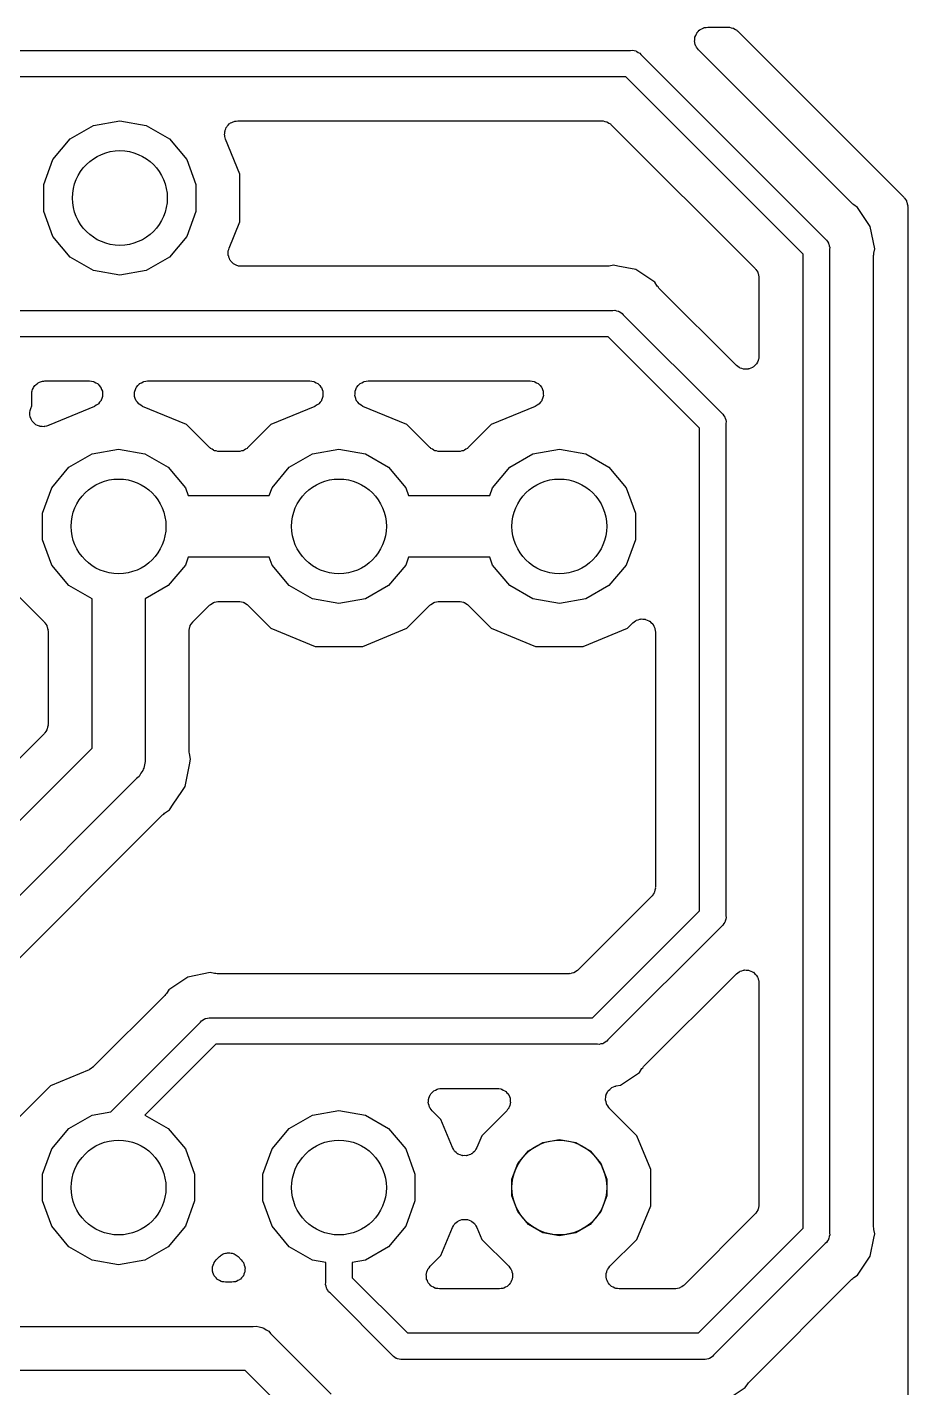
# Model space of a CAD drawing. Extents: x 24 to 196, y -189 to -31.
# Drawn here: x 185.5 to 195.64, y -48.64 to -32.96 of the extents above; entities that cross this region are included whole.
import ezdxf

# ---------------------------------------------------------------- set-up
doc = ezdxf.new("R2010")
doc.units = 0
doc.header["$MEASUREMENT"] = 0
doc.layers.add('BLACK', color=7, linetype='CONTINUOUS')

msp = doc.modelspace()

# ---------------------------------------------------------------- linework, layer by layer
at = {"layer": 'BLACK', "linetype": 'CONTINUOUS'}
for p, q in [((193.188, -33.0824), (193.191, -33.0761)), ((193.188, -33.1024), (193.188, -33.0824)), ((193.191, -33.0695), (193.2, -33.0514)), ((193.191, -33.0761), (193.191, -33.0695)), ((193.2, -33.0514), (193.207, -33.0327)), ((193.207, -33.0327), (193.211, -33.0276)), ((193.211, -33.0276), (193.214, -33.0215)), ((193.214, -33.0215), (193.228, -33.0074)), ((193.228, -33.0074), (193.241, -32.9922)), ((193.241, -32.9922), (193.246, -32.9888)), ((193.246, -32.9888), (193.251, -32.9841)), ((193.251, -32.9841), (193.269, -32.9756)), ((193.269, -32.9756), (193.286, -32.9657)), ((193.286, -32.9657), (193.293, -32.9645)), ((193.293, -32.9645), (193.299, -32.9617)), ((193.299, -32.9617), (193.319, -32.96)), ((193.319, -32.96), (193.339, -32.9565)), ((193.339, -32.9565), (193.577, -32.9565)), ((193.577, -32.9565), (193.583, -32.9577)), ((193.583, -32.9577), (193.59, -32.9571)), ((193.59, -32.9571), (193.609, -32.9622)), ((193.609, -32.9622), (193.629, -32.9657)), ((193.629, -32.9657), (193.634, -32.969)), ((193.634, -32.969), (193.641, -32.9708)), ((193.641, -32.9708), (193.657, -32.9822)), ((193.657, -32.9822), (193.675, -32.9922)), ((193.675, -32.9922), (193.679, -32.9973)), ((193.679, -32.9973), (193.684, -33.0011)), ((193.684, -33.0011), (195.599, -34.9157)), ((167.762, -33.2232), (192.449, -33.2232)), ((192.449, -33.2232), (192.469, -33.2214)), ((192.469, -33.2214), (192.489, -33.2267)), ((192.489, -33.2267), (192.509, -33.2302)), ((192.509, -33.2302), (192.515, -33.2336)), ((192.515, -33.2336), (192.521, -33.2353)), ((192.521, -33.2353), (192.538, -33.2469)), ((193.187, -33.1222), (193.188, -33.1024)), ((193.188, -33.1287), (193.187, -33.1222)), ((193.188, -33.1354), (193.188, -33.1287)), ((193.195, -33.1541), (193.188, -33.1354)), ((193.2, -33.1733), (193.195, -33.1541)), ((193.204, -33.1788), (193.2, -33.1733)), ((193.207, -33.1851), (193.204, -33.1788)), ((193.219, -33.2004), (193.207, -33.1851)), ((193.231, -33.2167), (193.219, -33.2004)), ((195, -34.9856), (193.231, -33.2167)), ((192.538, -33.2469), (192.555, -33.2571)), ((192.555, -33.2571), (192.568, -33.2725)), ((192.568, -33.2725), (194.692, -35.3967)), ((192.393, -33.528), (168.11, -33.528)), ((194.437, -35.5723), (192.393, -33.528)), ((185.991, -34.2434), (186.259, -34.0888)), ((186.259, -34.0888), (186.563, -34.0352)), ((186.563, -34.0352), (186.867, -34.0888)), ((186.867, -34.0888), (187.135, -34.2434)), ((187.769, -34.195), (187.771, -34.1786)), ((187.771, -34.1619), (187.775, -34.1525)), ((187.771, -34.1786), (187.771, -34.1619)), ((187.775, -34.1525), (187.776, -34.1426)), ((187.776, -34.1426), (187.784, -34.1278)), ((187.784, -34.1278), (187.789, -34.1122)), ((187.789, -34.1122), (187.796, -34.1045)), ((187.796, -34.1045), (187.8, -34.0956)), ((187.8, -34.0956), (187.813, -34.0844)), ((187.813, -34.0844), (187.823, -34.0717)), ((187.823, -34.0717), (187.832, -34.0666)), ((187.832, -34.0666), (187.839, -34.0599)), ((187.839, -34.0599), (187.855, -34.0535)), ((187.855, -34.0535), (187.869, -34.0452)), ((187.869, -34.0452), (187.879, -34.0434)), ((187.879, -34.0434), (187.888, -34.0396)), ((187.888, -34.0396), (187.905, -34.0389)), ((187.905, -34.0389), (187.921, -34.036)), ((187.921, -34.036), (192.119, -34.036)), ((192.119, -34.036), (192.126, -34.0372)), ((192.126, -34.0372), (192.132, -34.0366)), ((192.132, -34.0366), (192.152, -34.0417)), ((192.152, -34.0417), (192.171, -34.0452)), ((192.171, -34.0452), (192.177, -34.0485)), ((192.177, -34.0485), (192.184, -34.0503)), ((192.184, -34.0503), (192.2, -34.0617)), ((192.2, -34.0617), (192.217, -34.0717)), ((192.217, -34.0717), (192.221, -34.0768)), ((192.221, -34.0768), (192.227, -34.0806)), ((192.227, -34.0806), (193.884, -35.7381)), ((185.792, -34.4801), (185.991, -34.2434)), ((187.135, -34.2434), (187.334, -34.4801)), ((187.771, -34.2048), (187.769, -34.195)), ((187.771, -34.2149), (187.771, -34.2048)), ((187.777, -34.2305), (187.771, -34.2149)), ((187.78, -34.2467), (187.777, -34.2305)), ((187.947, -34.6496), (187.78, -34.2467)), ((185.687, -34.7705), (185.792, -34.4801)), ((187.334, -34.4801), (187.439, -34.7705)), ((187.947, -35.2004), (187.947, -34.6496)), ((185.687, -35.0795), (185.687, -34.7705)), ((187.439, -34.7705), (187.439, -35.0795)), ((195.599, -34.9157), (195.603, -34.9212)), ((195.603, -34.9212), (195.608, -34.9255)), ((195.608, -34.9255), (195.618, -34.9427)), ((195.618, -34.9427), (195.629, -34.959)), ((195.629, -34.959), (195.631, -34.9655)), ((195.631, -34.9655), (195.634, -34.9713)), ((185.792, -35.3699), (185.687, -35.0795)), ((187.439, -35.0795), (187.334, -35.3699)), ((195.012, -34.9942), (195, -34.9856)), ((195.023, -35.0046), (195.012, -34.9942)), ((195.066, -35.0331), (195.023, -35.0046)), ((195.165, -35.1825), (195.066, -35.0331)), ((195.634, -34.9713), (195.638, -34.9909)), ((195.638, -34.9909), (195.643, -35.0102)), ((195.643, -35.0102), (195.642, -35.0169)), ((195.642, -35.0169), (195.644, -35.0235)), ((195.644, -35.0235), (195.643, -150.796)), ((187.822, -35.5017), (187.947, -35.2004)), ((195.211, -35.2515), (195.165, -35.1825)), ((195.263, -35.5092), (195.211, -35.2515)), ((185.991, -35.6066), (185.792, -35.3699)), ((187.334, -35.3699), (187.135, -35.6066)), ((194.692, -35.3967), (194.708, -35.4097)), ((194.708, -35.4097), (194.718, -35.4272)), ((194.718, -35.4272), (194.73, -35.4438)), ((187.811, -35.5534), (187.813, -35.5436)), ((187.813, -35.5698), (187.811, -35.5534)), ((187.813, -35.5335), (187.819, -35.5179)), ((187.813, -35.5436), (187.813, -35.5335)), ((187.813, -35.5865), (187.813, -35.5698)), ((187.817, -35.5959), (187.813, -35.5865)), ((187.818, -35.6058), (187.817, -35.5959)), ((187.819, -35.5179), (187.822, -35.5017)), ((194.437, -46.7999), (194.437, -35.5723)), ((194.73, -35.4438), (194.731, -35.4504)), ((194.731, -35.4504), (194.735, -35.4563)), ((194.735, -35.4563), (194.738, -35.4762)), ((194.738, -35.4762), (194.744, -35.4957)), ((194.744, -35.4957), (194.742, -35.5158)), ((194.742, -35.5158), (194.742, -46.8564)), ((195.25, -35.5892), (195.252, -35.5745)), ((195.25, -46.783), (195.25, -35.5892)), ((195.252, -35.5745), (195.253, -35.5595)), ((195.253, -35.5595), (195.263, -35.5092)), ((186.259, -35.7612), (185.991, -35.6066)), ((187.135, -35.6066), (186.867, -35.7612)), ((187.826, -35.6206), (187.818, -35.6058)), ((187.831, -35.6362), (187.826, -35.6206)), ((187.838, -35.6439), (187.831, -35.6362)), ((187.842, -35.6528), (187.838, -35.6439)), ((187.855, -35.664), (187.842, -35.6528)), ((187.865, -35.6767), (187.855, -35.664)), ((187.874, -35.6818), (187.865, -35.6767)), ((187.881, -35.6885), (187.874, -35.6818)), ((187.897, -35.6949), (187.881, -35.6885)), ((187.911, -35.7032), (187.897, -35.6949)), ((187.921, -35.7049), (187.911, -35.7032)), ((187.93, -35.7088), (187.921, -35.7049)), ((187.947, -35.7095), (187.93, -35.7088)), ((187.963, -35.7124), (187.947, -35.7095)), ((192.173, -35.7124), (187.963, -35.7124)), ((192.187, -35.7098), (192.173, -35.7124)), ((192.202, -35.7095), (192.187, -35.7098)), ((192.253, -35.6995), (192.202, -35.7095)), ((192.303, -35.7095), (192.253, -35.6995)), ((192.51, -35.7507), (192.303, -35.7095)), ((192.729, -35.8967), (192.51, -35.7507)), ((193.884, -35.7381), (193.888, -35.7436)), ((193.888, -35.7436), (193.893, -35.7479)), ((193.893, -35.7479), (193.903, -35.7652)), ((186.563, -35.8148), (186.259, -35.7612)), ((186.867, -35.7612), (186.563, -35.8148)), ((192.757, -35.9393), (192.729, -35.8967)), ((193.903, -35.7652), (193.915, -35.7815)), ((193.915, -35.7815), (193.916, -35.7879)), ((193.916, -35.7879), (193.92, -35.7937)), ((193.92, -35.7937), (193.923, -35.8134)), ((193.923, -35.8134), (193.928, -35.8326)), ((193.928, -35.8326), (193.928, -35.8393)), ((193.928, -35.8393), (193.929, -35.8459)), ((193.929, -35.8459), (193.929, -36.7473)), ((192.768, -35.9502), (192.757, -35.9393)), ((192.776, -35.9624), (192.768, -35.9502)), ((193.669, -36.8551), (192.776, -35.9624)), ((170.954, -36.2204), (192.246, -36.2204)), ((192.246, -36.2204), (192.266, -36.2186)), ((192.266, -36.2186), (192.286, -36.2239)), ((192.286, -36.2239), (192.306, -36.2274)), ((192.306, -36.2274), (192.311, -36.2308)), ((192.311, -36.2308), (192.318, -36.2325)), ((192.318, -36.2325), (192.335, -36.2441)), ((192.335, -36.2441), (192.352, -36.2543)), ((192.352, -36.2543), (192.365, -36.2697)), ((192.365, -36.2697), (193.499, -37.4033)), ((192.189, -36.5252), (170.606, -36.5252)), ((193.243, -37.5789), (192.189, -36.5252)), ((193.893, -36.8453), (193.878, -36.8581)), ((193.897, -36.8395), (193.893, -36.8453)), ((193.901, -36.8347), (193.897, -36.8395)), ((193.91, -36.8167), (193.901, -36.8347)), ((193.92, -36.7995), (193.91, -36.8167)), ((193.921, -36.7928), (193.92, -36.7995)), ((193.924, -36.7868), (193.921, -36.7928)), ((193.926, -36.7669), (193.924, -36.7868)), ((193.929, -36.7473), (193.926, -36.7669)), ((193.685, -36.8665), (193.669, -36.8551)), ((193.7, -36.8793), (193.685, -36.8665)), ((193.707, -36.8816), (193.7, -36.8793)), ((193.712, -36.8854), (193.707, -36.8816)), ((193.731, -36.8906), (193.712, -36.8854)), ((193.75, -36.8974), (193.731, -36.8906)), ((193.757, -36.8974), (193.75, -36.8974)), ((193.763, -36.8991), (193.757, -36.8974)), ((193.783, -36.8974), (193.763, -36.8991)), ((193.803, -36.8974), (193.783, -36.8974)), ((193.809, -36.8951), (193.803, -36.8974)), ((193.816, -36.8945), (193.809, -36.8951)), ((193.834, -36.8861), (193.816, -36.8945)), ((193.853, -36.8793), (193.834, -36.8861)), ((193.858, -36.875), (193.853, -36.8793)), ((193.864, -36.8722), (193.858, -36.875)), ((193.878, -36.8581), (193.864, -36.8722)), ((185.549, -37.1591), (185.554, -37.1466)), ((185.549, -37.1725), (185.549, -37.1591)), ((185.554, -37.1466), (185.556, -37.1335)), ((185.556, -37.1335), (185.563, -37.1219)), ((185.563, -37.1219), (185.567, -37.1094)), ((185.567, -37.1094), (185.576, -37.0992)), ((185.576, -37.0992), (185.583, -37.0876)), ((185.583, -37.0876), (185.593, -37.0791)), ((185.593, -37.0791), (185.601, -37.0689)), ((185.601, -37.0689), (185.613, -37.0622)), ((185.613, -37.0622), (185.623, -37.0536)), ((185.623, -37.0536), (185.636, -37.0491)), ((185.636, -37.0491), (185.647, -37.0424)), ((185.647, -37.0424), (185.66, -37.0401)), ((185.66, -37.0401), (185.673, -37.0355)), ((185.673, -37.0355), (185.686, -37.0355)), ((185.686, -37.0355), (185.699, -37.0332)), ((185.699, -37.0332), (186.213, -37.0332)), ((186.213, -37.0332), (186.235, -37.0372)), ((186.235, -37.0372), (186.258, -37.0403)), ((186.258, -37.0403), (186.261, -37.0418)), ((186.261, -37.0418), (186.265, -37.0424)), ((186.265, -37.0424), (186.285, -37.054)), ((186.285, -37.054), (186.305, -37.0647)), ((186.305, -37.0647), (186.308, -37.0672)), ((186.308, -37.0672), (186.311, -37.0689)), ((186.311, -37.0689), (186.326, -37.0866)), ((186.326, -37.0866), (186.341, -37.1037)), ((186.341, -37.1037), (186.342, -37.1068)), ((186.342, -37.1068), (186.345, -37.1094)), ((186.345, -37.1094), (186.353, -37.1312)), ((186.353, -37.1312), (186.361, -37.1526)), ((186.361, -37.1526), (186.362, -37.156)), ((186.362, -37.156), (186.363, -37.1591)), ((186.363, -37.1591), (186.363, -37.1823)), ((186.733, -37.1591), (186.734, -37.156)), ((186.733, -37.1823), (186.733, -37.1591)), ((186.734, -37.156), (186.735, -37.1526)), ((186.735, -37.1526), (186.743, -37.1312)), ((186.743, -37.1312), (186.751, -37.1094)), ((186.751, -37.1094), (186.754, -37.1068)), ((186.754, -37.1068), (186.755, -37.1037)), ((186.755, -37.1037), (186.77, -37.0866)), ((186.77, -37.0866), (186.785, -37.0689)), ((186.785, -37.0689), (186.788, -37.0672)), ((186.788, -37.0672), (186.791, -37.0647)), ((186.791, -37.0647), (186.811, -37.054)), ((186.811, -37.054), (186.831, -37.0424)), ((186.831, -37.0424), (186.835, -37.0418)), ((186.835, -37.0418), (186.838, -37.0403)), ((186.838, -37.0403), (186.861, -37.0372)), ((186.861, -37.0372), (186.883, -37.0332)), ((186.883, -37.0332), (188.753, -37.0332)), ((188.753, -37.0332), (188.775, -37.0372)), ((188.775, -37.0372), (188.798, -37.0403)), ((188.798, -37.0403), (188.801, -37.0418)), ((188.801, -37.0418), (188.805, -37.0424)), ((188.805, -37.0424), (188.825, -37.054)), ((188.825, -37.054), (188.845, -37.0647)), ((188.845, -37.0647), (188.848, -37.0672)), ((188.848, -37.0672), (188.851, -37.0689)), ((188.851, -37.0689), (188.866, -37.0866)), ((188.866, -37.0866), (188.881, -37.1037)), ((188.881, -37.1037), (188.882, -37.1068)), ((188.882, -37.1068), (188.885, -37.1094)), ((188.885, -37.1094), (188.893, -37.1312)), ((188.893, -37.1312), (188.901, -37.1526)), ((188.901, -37.1526), (188.902, -37.156)), ((188.902, -37.156), (188.903, -37.1591)), ((188.903, -37.1591), (188.903, -37.1823)), ((189.273, -37.1591), (189.274, -37.156)), ((189.273, -37.1823), (189.273, -37.1591)), ((189.274, -37.156), (189.275, -37.1526)), ((189.275, -37.1526), (189.283, -37.1312)), ((189.283, -37.1312), (189.291, -37.1094)), ((189.291, -37.1094), (189.294, -37.1068)), ((189.294, -37.1068), (189.295, -37.1037)), ((189.295, -37.1037), (189.31, -37.0866)), ((189.31, -37.0866), (189.325, -37.0689)), ((189.325, -37.0689), (189.328, -37.0672)), ((189.328, -37.0672), (189.331, -37.0647)), ((189.331, -37.0647), (189.351, -37.054)), ((189.351, -37.054), (189.371, -37.0424)), ((189.371, -37.0424), (189.375, -37.0418)), ((189.375, -37.0418), (189.378, -37.0403)), ((189.378, -37.0403), (189.401, -37.0372)), ((189.401, -37.0372), (189.423, -37.0332)), ((189.423, -37.0332), (191.293, -37.0332)), ((191.293, -37.0332), (191.315, -37.0372)), ((191.315, -37.0372), (191.338, -37.0403)), ((191.338, -37.0403), (191.341, -37.0418)), ((191.341, -37.0418), (191.345, -37.0424)), ((191.345, -37.0424), (191.365, -37.054)), ((191.365, -37.054), (191.385, -37.0647)), ((191.385, -37.0647), (191.388, -37.0672)), ((191.388, -37.0672), (191.391, -37.0689)), ((191.391, -37.0689), (191.406, -37.0866)), ((191.406, -37.0866), (191.421, -37.1037)), ((191.421, -37.1037), (191.422, -37.1068)), ((191.422, -37.1068), (191.425, -37.1094)), ((191.425, -37.1094), (191.433, -37.1312)), ((191.433, -37.1312), (191.441, -37.1526)), ((191.441, -37.1526), (191.442, -37.156)), ((191.442, -37.156), (191.443, -37.1591)), ((191.443, -37.1591), (191.443, -37.1823)), ((185.547, -37.1856), (185.549, -37.1725)), ((185.547, -37.3219), (185.547, -37.1856)), ((186.291, -37.3139), (186.271, -37.3264)), ((186.311, -37.3023), (186.291, -37.3139)), ((186.313, -37.2998), (186.311, -37.3023)), ((186.316, -37.298), (186.313, -37.2998)), ((186.33, -37.2796), (186.316, -37.298)), ((186.345, -37.2618), (186.33, -37.2796)), ((186.346, -37.2586), (186.345, -37.2618)), ((186.348, -37.256), (186.346, -37.2586)), ((186.355, -37.2339), (186.348, -37.256)), ((186.363, -37.2121), (186.355, -37.2339)), ((186.363, -37.1823), (186.364, -37.2055)), ((186.364, -37.2055), (186.363, -37.2087)), ((186.363, -37.2087), (186.363, -37.2121)), ((186.732, -37.2055), (186.733, -37.1823)), ((186.733, -37.2087), (186.732, -37.2055)), ((186.733, -37.2121), (186.733, -37.2087)), ((186.741, -37.2339), (186.733, -37.2121)), ((186.748, -37.256), (186.741, -37.2339)), ((186.75, -37.2586), (186.748, -37.256)), ((186.751, -37.2618), (186.75, -37.2586)), ((186.766, -37.2796), (186.751, -37.2618)), ((186.78, -37.298), (186.766, -37.2796)), ((186.783, -37.2998), (186.78, -37.298)), ((186.785, -37.3023), (186.783, -37.2998)), ((186.805, -37.3139), (186.785, -37.3023)), ((186.825, -37.3264), (186.805, -37.3139)), ((188.831, -37.3139), (188.811, -37.3264)), ((188.851, -37.3023), (188.831, -37.3139)), ((188.853, -37.2998), (188.851, -37.3023)), ((188.856, -37.298), (188.853, -37.2998)), ((188.87, -37.2796), (188.856, -37.298)), ((188.885, -37.2618), (188.87, -37.2796)), ((188.886, -37.2586), (188.885, -37.2618)), ((188.888, -37.256), (188.886, -37.2586)), ((188.895, -37.2339), (188.888, -37.256)), ((188.903, -37.2121), (188.895, -37.2339)), ((188.903, -37.1823), (188.904, -37.2055)), ((188.904, -37.2055), (188.903, -37.2087)), ((188.903, -37.2087), (188.903, -37.2121)), ((189.272, -37.2055), (189.273, -37.1823)), ((189.273, -37.2087), (189.272, -37.2055)), ((189.273, -37.2121), (189.273, -37.2087)), ((189.281, -37.2339), (189.273, -37.2121)), ((189.288, -37.256), (189.281, -37.2339)), ((189.29, -37.2586), (189.288, -37.256)), ((189.291, -37.2618), (189.29, -37.2586)), ((189.306, -37.2796), (189.291, -37.2618)), ((189.32, -37.298), (189.306, -37.2796)), ((189.323, -37.2998), (189.32, -37.298)), ((189.325, -37.3023), (189.323, -37.2998)), ((189.345, -37.3139), (189.325, -37.3023)), ((189.365, -37.3264), (189.345, -37.3139)), ((191.371, -37.3139), (191.351, -37.3264)), ((191.391, -37.3023), (191.371, -37.3139)), ((191.393, -37.2998), (191.391, -37.3023)), ((191.396, -37.298), (191.393, -37.2998)), ((191.41, -37.2796), (191.396, -37.298)), ((191.425, -37.2618), (191.41, -37.2796)), ((191.426, -37.2586), (191.425, -37.2618)), ((191.428, -37.256), (191.426, -37.2586)), ((191.435, -37.2339), (191.428, -37.256)), ((191.443, -37.2121), (191.435, -37.2339)), ((191.443, -37.1823), (191.444, -37.2055)), ((191.444, -37.2055), (191.443, -37.2087)), ((191.443, -37.2087), (191.443, -37.2121)), ((185.524, -37.3956), (185.53, -37.3732)), ((185.524, -37.3989), (185.524, -37.3956)), ((185.524, -37.4022), (185.524, -37.3989)), ((185.527, -37.4252), (185.524, -37.4022)), ((185.529, -37.4483), (185.527, -37.4252)), ((185.53, -37.4513), (185.529, -37.4483)), ((185.53, -37.3732), (185.535, -37.3505)), ((185.531, -37.4547), (185.53, -37.4513)), ((185.541, -37.4752), (185.531, -37.4547)), ((185.535, -37.3505), (185.547, -37.3219)), ((185.551, -37.4963), (185.541, -37.4752)), ((186.271, -37.3264), (185.747, -37.5434)), ((187.332, -37.5364), (186.825, -37.3264)), ((188.811, -37.3264), (188.304, -37.5364)), ((189.872, -37.5364), (189.365, -37.3264)), ((191.351, -37.3264), (190.844, -37.5364)), ((193.499, -37.4033), (193.514, -37.4163)), ((193.514, -37.4163), (193.524, -37.4338)), ((193.524, -37.4338), (193.536, -37.4504)), ((193.536, -37.4504), (193.538, -37.457)), ((193.538, -37.457), (193.541, -37.4629)), ((193.541, -37.4629), (193.545, -37.4828)), ((185.553, -37.4986), (185.551, -37.4963)), ((185.555, -37.5016), (185.553, -37.4986)), ((185.572, -37.5173), (185.555, -37.5016)), ((185.589, -37.5337), (185.572, -37.5173)), ((185.592, -37.5351), (185.589, -37.5337)), ((185.594, -37.5374), (185.592, -37.5351)), ((185.615, -37.5463), (185.594, -37.5374)), ((185.636, -37.556), (185.615, -37.5463)), ((185.64, -37.5563), (185.636, -37.556)), ((185.643, -37.5576), (185.64, -37.5563)), ((185.666, -37.5586), (185.643, -37.5576)), ((185.689, -37.5607), (185.666, -37.5586)), ((185.692, -37.5598), (185.689, -37.5607)), ((185.696, -37.5599), (185.692, -37.5598)), ((185.718, -37.553), (185.696, -37.5599)), ((185.74, -37.547), (185.718, -37.553)), ((185.743, -37.5451), (185.74, -37.547)), ((185.746, -37.544), (185.743, -37.545)), ((185.743, -37.545), (185.743, -37.5451)), ((185.747, -37.5434), (185.746, -37.544)), ((187.597, -37.8018), (187.332, -37.5364)), ((188.304, -37.5364), (188.039, -37.8018)), ((190.137, -37.8018), (189.872, -37.5364)), ((190.844, -37.5364), (190.579, -37.8018)), ((193.243, -43.1423), (193.243, -37.5789)), ((193.545, -37.4828), (193.55, -37.5023)), ((193.55, -37.5023), (193.548, -37.5224)), ((193.548, -37.5224), (193.548, -43.1988)), ((185.976, -38.0284), (186.244, -37.8738)), ((186.244, -37.8738), (186.548, -37.8202)), ((186.548, -37.8202), (186.852, -37.8738)), ((186.852, -37.8738), (187.12, -38.0284)), ((187.603, -37.8056), (187.597, -37.8018)), ((187.607, -37.8107), (187.603, -37.8056)), ((187.625, -37.8207), (187.607, -37.8107)), ((187.641, -37.8321), (187.625, -37.8207)), ((187.647, -37.8339), (187.641, -37.8321)), ((187.653, -37.8372), (187.647, -37.8339)), ((187.673, -37.8407), (187.653, -37.8372)), ((187.692, -37.8458), (187.673, -37.8407)), ((187.699, -37.8452), (187.692, -37.8458)), ((187.705, -37.8464), (187.699, -37.8452)), ((187.931, -37.8464), (187.705, -37.8464)), ((187.937, -37.8452), (187.931, -37.8464)), ((187.944, -37.8458), (187.937, -37.8452)), ((187.963, -37.8407), (187.944, -37.8458)), ((187.983, -37.8372), (187.963, -37.8407)), ((187.989, -37.8339), (187.983, -37.8372)), ((187.995, -37.8321), (187.989, -37.8339)), ((188.011, -37.8207), (187.995, -37.8321)), ((188.029, -37.8107), (188.011, -37.8207)), ((188.033, -37.8056), (188.029, -37.8107)), ((188.039, -37.8018), (188.033, -37.8056)), ((188.516, -38.0284), (188.784, -37.8738)), ((188.784, -37.8738), (189.088, -37.8202)), ((189.088, -37.8202), (189.392, -37.8738)), ((189.392, -37.8738), (189.66, -38.0284)), ((190.143, -37.8056), (190.137, -37.8018)), ((190.147, -37.8107), (190.143, -37.8056)), ((190.165, -37.8207), (190.147, -37.8107)), ((190.181, -37.8321), (190.165, -37.8207)), ((190.187, -37.8339), (190.181, -37.8321)), ((190.193, -37.8372), (190.187, -37.8339)), ((190.213, -37.8407), (190.193, -37.8372)), ((190.232, -37.8458), (190.213, -37.8407)), ((190.239, -37.8452), (190.232, -37.8458)), ((190.245, -37.8464), (190.239, -37.8452)), ((190.471, -37.8464), (190.245, -37.8464)), ((190.477, -37.8452), (190.471, -37.8464)), ((190.484, -37.8458), (190.477, -37.8452)), ((190.503, -37.8407), (190.484, -37.8458)), ((190.523, -37.8372), (190.503, -37.8407)), ((190.529, -37.8339), (190.523, -37.8372)), ((190.535, -37.8321), (190.529, -37.8339)), ((190.551, -37.8207), (190.535, -37.8321)), ((190.569, -37.8107), (190.551, -37.8207)), ((190.573, -37.8056), (190.569, -37.8107)), ((190.579, -37.8018), (190.573, -37.8056)), ((191.056, -38.0284), (191.324, -37.8738)), ((191.324, -37.8738), (191.628, -37.8202)), ((191.628, -37.8202), (191.932, -37.8738)), ((191.932, -37.8738), (192.2, -38.0284)), ((185.777, -38.2651), (185.976, -38.0284)), ((187.12, -38.0284), (187.319, -38.2651)), ((188.317, -38.2651), (188.516, -38.0284)), ((189.66, -38.0284), (189.859, -38.2651)), ((190.857, -38.2651), (191.056, -38.0284)), ((192.2, -38.0284), (192.399, -38.2651)), ((185.672, -38.5555), (185.777, -38.2651)), ((187.319, -38.2651), (187.351, -38.3544)), ((187.351, -38.3544), (188.285, -38.3544)), ((188.285, -38.3544), (188.317, -38.2651)), ((189.859, -38.2651), (189.891, -38.3544)), ((189.891, -38.3544), (190.825, -38.3544)), ((190.825, -38.3544), (190.857, -38.2651)), ((192.399, -38.2651), (192.504, -38.5555)), ((185.672, -38.8645), (185.672, -38.5555)), ((192.504, -38.5555), (192.504, -38.8645)), ((185.777, -39.1549), (185.672, -38.8645)), ((192.504, -38.8645), (192.399, -39.1549)), ((185.976, -39.3916), (185.777, -39.1549)), ((187.319, -39.1549), (187.12, -39.3916)), ((187.351, -39.0656), (187.319, -39.1549)), ((188.285, -39.0656), (187.351, -39.0656)), ((188.317, -39.1549), (188.285, -39.0656)), ((188.516, -39.3916), (188.317, -39.1549)), ((189.859, -39.1549), (189.66, -39.3916)), ((189.891, -39.0656), (189.859, -39.1549)), ((190.825, -39.0656), (189.891, -39.0656)), ((190.857, -39.1549), (190.825, -39.0656)), ((191.056, -39.3916), (190.857, -39.1549)), ((192.399, -39.1549), (192.2, -39.3916)), ((185.386, -39.5055), (185.691, -39.8103)), ((186.243, -39.5459), (185.976, -39.3916)), ((187.12, -39.3916), (186.853, -39.5459)), ((188.784, -39.5462), (188.516, -39.3916)), ((189.66, -39.3916), (189.392, -39.5462)), ((191.324, -39.5462), (191.056, -39.3916)), ((192.2, -39.3916), (191.932, -39.5462)), ((186.243, -41.2653), (186.243, -39.5459)), ((186.853, -39.5459), (186.853, -41.3783)), ((187.405, -39.8103), (187.597, -39.6182)), ((187.597, -39.6182), (187.603, -39.6144)), ((187.603, -39.6144), (187.607, -39.6093)), ((187.607, -39.6093), (187.625, -39.5993)), ((187.625, -39.5993), (187.641, -39.5879)), ((187.641, -39.5879), (187.647, -39.5861)), ((187.647, -39.5861), (187.653, -39.5828)), ((187.653, -39.5828), (187.673, -39.5793)), ((187.673, -39.5793), (187.692, -39.5742)), ((187.692, -39.5742), (187.699, -39.5748)), ((187.699, -39.5748), (187.705, -39.5736)), ((187.705, -39.5736), (187.931, -39.5736)), ((187.931, -39.5736), (187.937, -39.5748)), ((187.937, -39.5748), (187.944, -39.5742)), ((187.944, -39.5742), (187.963, -39.5793)), ((187.963, -39.5793), (187.983, -39.5828)), ((187.983, -39.5828), (187.989, -39.5861)), ((187.989, -39.5861), (187.995, -39.5879)), ((187.995, -39.5879), (188.011, -39.5993)), ((188.011, -39.5993), (188.029, -39.6093)), ((188.029, -39.6093), (188.033, -39.6144)), ((188.033, -39.6144), (188.039, -39.6182)), ((188.039, -39.6182), (188.304, -39.8836)), ((189.088, -39.5998), (188.784, -39.5462)), ((189.392, -39.5462), (189.088, -39.5998)), ((189.872, -39.8836), (190.137, -39.6182)), ((190.137, -39.6182), (190.143, -39.6144)), ((190.143, -39.6144), (190.147, -39.6093)), ((190.147, -39.6093), (190.165, -39.5993)), ((190.165, -39.5993), (190.181, -39.5879)), ((190.181, -39.5879), (190.187, -39.5861)), ((190.187, -39.5861), (190.193, -39.5828)), ((190.193, -39.5828), (190.213, -39.5793)), ((190.213, -39.5793), (190.232, -39.5742)), ((190.232, -39.5742), (190.239, -39.5748)), ((190.239, -39.5748), (190.245, -39.5736)), ((190.245, -39.5736), (190.471, -39.5736)), ((190.471, -39.5736), (190.477, -39.5748)), ((190.477, -39.5748), (190.484, -39.5742)), ((190.484, -39.5742), (190.503, -39.5793)), ((190.503, -39.5793), (190.523, -39.5828)), ((190.523, -39.5828), (190.529, -39.5861)), ((190.529, -39.5861), (190.535, -39.5879)), ((190.535, -39.5879), (190.551, -39.5993)), ((190.551, -39.5993), (190.569, -39.6093)), ((190.569, -39.6093), (190.573, -39.6144)), ((190.573, -39.6144), (190.579, -39.6182)), ((190.579, -39.6182), (190.844, -39.8836)), ((191.628, -39.5998), (191.324, -39.5462)), ((191.932, -39.5462), (191.628, -39.5998)), ((185.691, -39.8103), (185.694, -39.8158)), ((185.694, -39.8158), (185.7, -39.8201)), ((185.7, -39.8201), (185.71, -39.8373)), ((187.386, -39.8373), (187.396, -39.8201)), ((187.396, -39.8201), (187.402, -39.8158)), ((187.402, -39.8158), (187.405, -39.8103)), ((192.412, -39.8836), (192.475, -39.8207)), ((192.475, -39.8207), (192.491, -39.8092)), ((192.491, -39.8092), (192.507, -39.7964)), ((192.507, -39.7964), (192.513, -39.7941)), ((192.513, -39.7941), (192.518, -39.7903)), ((192.518, -39.7903), (192.538, -39.7852)), ((192.538, -39.7852), (192.556, -39.7783)), ((192.556, -39.7783), (192.563, -39.7783)), ((192.563, -39.7783), (192.57, -39.7766)), ((192.57, -39.7766), (192.589, -39.7783)), ((192.589, -39.7783), (192.609, -39.7783)), ((192.609, -39.7783), (192.616, -39.7806)), ((192.616, -39.7806), (192.622, -39.7812)), ((192.622, -39.7812), (192.64, -39.7896)), ((192.64, -39.7896), (192.659, -39.7964)), ((192.659, -39.7964), (192.664, -39.8008)), ((192.664, -39.8008), (192.67, -39.8036)), ((192.67, -39.8036), (192.684, -39.8177)), ((192.684, -39.8177), (192.7, -39.8305)), ((185.71, -39.8373), (185.721, -39.8536)), ((185.721, -39.8536), (185.723, -39.8601)), ((185.723, -39.8601), (185.726, -39.8659)), ((185.726, -39.8659), (185.729, -39.8855)), ((185.729, -39.8855), (185.735, -39.9047)), ((185.735, -39.9047), (185.734, -39.9114)), ((185.734, -39.9114), (185.735, -39.918)), ((185.735, -39.918), (185.735, -40.9918)), ((187.361, -39.9047), (187.367, -39.8855)), ((187.362, -39.9114), (187.361, -39.9047)), ((187.361, -39.918), (187.362, -39.9114)), ((187.361, -41.2965), (187.361, -39.918)), ((187.367, -39.8855), (187.37, -39.8659)), ((187.37, -39.8659), (187.373, -39.8601)), ((187.373, -39.8601), (187.375, -39.8536)), ((187.375, -39.8536), (187.386, -39.8373)), ((188.304, -39.8836), (188.813, -40.0943)), ((189.363, -40.0943), (189.872, -39.8836)), ((190.844, -39.8836), (191.353, -40.0943)), ((191.903, -40.0943), (192.412, -39.8836)), ((192.7, -39.8305), (192.703, -39.8363)), ((192.703, -39.8363), (192.708, -39.841)), ((192.708, -39.841), (192.716, -39.8591)), ((192.716, -39.8591), (192.726, -39.8763)), ((192.726, -39.8763), (192.727, -39.8829)), ((192.727, -39.8829), (192.73, -39.889)), ((192.73, -39.889), (192.732, -39.9088)), ((192.732, -39.9088), (192.735, -39.9284)), ((192.735, -39.9284), (192.735, -42.8687)), ((188.813, -40.0943), (189.363, -40.0943)), ((191.353, -40.0943), (191.903, -40.0943)), ((185.71, -41.0725), (185.7, -41.0898)), ((185.721, -41.0562), (185.71, -41.0725)), ((185.723, -41.0497), (185.721, -41.0562)), ((185.726, -41.0439), (185.723, -41.0497)), ((185.729, -41.0243), (185.726, -41.0439)), ((185.735, -41.0051), (185.729, -41.0243)), ((185.735, -40.9918), (185.734, -40.9984)), ((185.734, -40.9984), (185.735, -41.0051)), ((185.691, -41.0996), (184.963, -41.8272)), ((185.694, -41.0941), (185.691, -41.0996)), ((185.7, -41.0898), (185.694, -41.0941)), ((181.926, -45.5826), (186.243, -41.2653)), ((186.853, -41.3783), (186.856, -41.4186)), ((187.363, -41.3113), (187.361, -41.2965)), ((187.364, -41.3263), (187.363, -41.3113)), ((187.377, -41.3916), (187.364, -41.3263)), ((187.364, -41.4569), (187.377, -41.3916)), ((186.829, -41.5224), (186.805, -41.5555)), ((186.832, -41.5092), (186.829, -41.5224)), ((186.839, -41.4975), (186.832, -41.5092)), ((186.846, -41.4576), (186.839, -41.4975)), ((186.856, -41.4186), (186.846, -41.4576)), ((187.314, -41.7087), (187.364, -41.4569)), ((187.364, -41.4569), (187.364, -41.4569)), ((186.754, -41.6165), (182.305, -46.0661)), ((186.785, -41.5905), (186.754, -41.6165)), ((186.805, -41.5555), (186.785, -41.5905)), ((187.276, -41.7651), (187.314, -41.7087)), ((187.178, -41.9117), (187.276, -41.7651)), ((187.056, -42.0336), (187.068, -42.025)), ((187.068, -42.025), (187.079, -42.0146)), ((187.079, -42.0146), (187.134, -41.9776)), ((187.134, -41.9776), (187.178, -41.9117)), ((187.178, -41.9117), (187.178, -41.9117)), ((184.073, -45.0157), (187.056, -42.0336)), ((192.709, -42.9494), (192.7, -42.9667)), ((192.721, -42.9331), (192.709, -42.9494)), ((192.723, -42.9267), (192.721, -42.9331)), ((192.726, -42.9209), (192.723, -42.9267)), ((192.729, -42.9012), (192.726, -42.9209)), ((192.735, -42.882), (192.729, -42.9012)), ((192.735, -42.8687), (192.734, -42.8753)), ((192.734, -42.8753), (192.735, -42.882)), ((192.691, -42.9765), (191.846, -43.8212)), ((192.694, -42.971), (192.691, -42.9765)), ((192.7, -42.9667), (192.694, -42.971)), ((192.012, -44.3738), (193.243, -43.1423)), ((193.536, -43.2708), (193.524, -43.2874)), ((193.538, -43.2642), (193.536, -43.2708)), ((193.541, -43.2583), (193.538, -43.2642)), ((193.545, -43.2384), (193.541, -43.2583)), ((193.55, -43.2189), (193.545, -43.2384)), ((193.548, -43.1988), (193.55, -43.2189)), ((193.499, -43.3179), (192.187, -44.6293)), ((193.514, -43.3049), (193.499, -43.3179)), ((193.524, -43.2874), (193.514, -43.3049)), ((187.347, -43.9041), (187.128, -44.0501)), ((187.604, -43.8529), (187.347, -43.9041)), ((187.655, -43.8629), (187.604, -43.8529)), ((187.67, -43.8632), (187.655, -43.8629)), ((187.684, -43.8658), (187.67, -43.8632)), ((191.738, -43.8658), (187.684, -43.8658)), ((191.745, -43.8646), (191.738, -43.8658)), ((191.751, -43.8652), (191.745, -43.8646)), ((191.771, -43.8601), (191.751, -43.8652)), ((191.79, -43.8566), (191.771, -43.8601)), ((191.796, -43.8533), (191.79, -43.8566)), ((191.803, -43.8515), (191.796, -43.8533)), ((191.819, -43.8401), (191.803, -43.8515)), ((191.836, -43.8301), (191.819, -43.8401)), ((191.84, -43.825), (191.836, -43.8301)), ((191.846, -43.8212), (191.84, -43.825)), ((192.598, -44.9366), (193.669, -43.8661)), ((193.669, -43.8661), (193.685, -43.8547)), ((193.685, -43.8547), (193.7, -43.8419)), ((193.7, -43.8419), (193.707, -43.8396)), ((193.707, -43.8396), (193.712, -43.8358)), ((193.712, -43.8358), (193.731, -43.8306)), ((193.731, -43.8306), (193.75, -43.8238)), ((193.75, -43.8238), (193.757, -43.8238)), ((193.757, -43.8238), (193.763, -43.8221)), ((193.763, -43.8221), (193.783, -43.8238)), ((193.783, -43.8238), (193.803, -43.8238)), ((193.803, -43.8238), (193.809, -43.8261)), ((193.809, -43.8261), (193.816, -43.8267)), ((193.816, -43.8267), (193.834, -43.8351)), ((193.834, -43.8351), (193.853, -43.8419)), ((193.853, -43.8419), (193.858, -43.8462)), ((193.858, -43.8462), (193.864, -43.849)), ((193.864, -43.849), (193.878, -43.8631)), ((193.878, -43.8631), (193.893, -43.8759)), ((193.893, -43.8759), (193.897, -43.8817)), ((193.897, -43.8817), (193.901, -43.8865)), ((193.901, -43.8865), (193.91, -43.9045)), ((193.91, -43.9045), (193.92, -43.9217)), ((187.128, -44.0501), (187.1, -44.0927)), ((193.92, -43.9217), (193.921, -43.9284)), ((193.921, -43.9284), (193.924, -43.9344)), ((193.924, -43.9344), (193.926, -43.9543)), ((193.926, -43.9543), (193.929, -43.9739)), ((193.929, -43.9739), (193.929, -46.5263)), ((187.081, -44.1158), (186.257, -44.9396)), ((187.089, -44.1036), (187.081, -44.1158)), ((187.1, -44.0927), (187.089, -44.1036)), ((187.551, -44.3808), (187.571, -44.3773)), ((187.571, -44.3773), (187.591, -44.372)), ((187.591, -44.372), (187.611, -44.3738)), ((187.611, -44.3738), (192.012, -44.3738)), ((186.459, -45.4558), (187.492, -44.4231)), ((187.492, -44.4231), (187.505, -44.4077)), ((187.505, -44.4077), (187.522, -44.3975)), ((187.522, -44.3975), (187.539, -44.3859)), ((187.539, -44.3859), (187.546, -44.3842)), ((187.546, -44.3842), (187.551, -44.3808)), ((187.668, -44.6786), (186.852, -45.4938)), ((192.068, -44.6786), (187.668, -44.6786)), ((192.088, -44.6804), (192.068, -44.6786)), ((192.108, -44.6751), (192.088, -44.6804)), ((192.128, -44.6716), (192.108, -44.6751)), ((192.134, -44.6682), (192.128, -44.6716)), ((192.14, -44.6665), (192.134, -44.6682)), ((192.157, -44.6549), (192.14, -44.6665)), ((192.174, -44.6447), (192.157, -44.6549)), ((192.187, -44.6293), (192.174, -44.6447)), ((186.208, -44.9726), (185.764, -45.1564)), ((186.21, -44.9708), (186.208, -44.9726)), ((186.214, -44.97), (186.21, -44.9708)), ((186.233, -44.9567), (186.214, -44.97)), ((186.252, -44.9442), (186.233, -44.9567)), ((186.254, -44.9415), (186.252, -44.9442)), ((186.257, -44.9396), (186.254, -44.9415)), ((192.332, -45.1483), (192.551, -45.0023)), ((192.551, -45.0023), (192.579, -44.9597)), ((192.579, -44.9597), (192.59, -44.9488)), ((192.59, -44.9488), (192.598, -44.9366)), ((185.764, -45.1564), (185.374, -45.5459)), ((192.253, -45.1696), (192.273, -45.1605)), ((192.273, -45.1605), (192.278, -45.1601)), ((192.278, -45.1601), (192.282, -45.1583)), ((192.282, -45.1583), (192.332, -45.1483)), ((190.12, -45.3125), (190.122, -45.3062)), ((190.12, -45.3325), (190.12, -45.3125)), ((190.122, -45.3062), (190.123, -45.2996)), ((190.123, -45.2996), (190.131, -45.2815)), ((190.131, -45.2815), (190.138, -45.2628)), ((190.138, -45.2628), (190.143, -45.2577)), ((190.143, -45.2577), (190.145, -45.2516)), ((190.145, -45.2516), (190.159, -45.2375)), ((190.159, -45.2375), (190.172, -45.2223)), ((190.172, -45.2223), (190.178, -45.2189)), ((190.178, -45.2189), (190.183, -45.2142)), ((190.183, -45.2142), (190.201, -45.2057)), ((190.201, -45.2057), (190.218, -45.1958)), ((190.218, -45.1958), (190.225, -45.1946)), ((190.225, -45.1946), (190.231, -45.1918)), ((190.231, -45.1918), (190.251, -45.1901)), ((190.251, -45.1901), (190.27, -45.1866)), ((190.27, -45.1866), (190.913, -45.1866)), ((190.913, -45.1866), (190.932, -45.1901)), ((190.932, -45.1901), (190.952, -45.1918)), ((190.952, -45.1918), (190.958, -45.1946)), ((190.958, -45.1946), (190.965, -45.1958)), ((190.965, -45.1958), (190.982, -45.2057)), ((190.982, -45.2057), (191, -45.2142)), ((191, -45.2142), (191.005, -45.2189)), ((191.005, -45.2189), (191.011, -45.2223)), ((191.011, -45.2223), (191.024, -45.2375)), ((191.024, -45.2375), (191.038, -45.2516)), ((191.038, -45.2516), (191.04, -45.2577)), ((191.04, -45.2577), (191.045, -45.2628)), ((191.045, -45.2628), (191.052, -45.2815)), ((191.052, -45.2815), (191.06, -45.2996)), ((191.06, -45.2996), (191.061, -45.3062)), ((191.061, -45.3062), (191.063, -45.3125)), ((191.063, -45.3125), (191.063, -45.3325)), ((192.16, -45.3111), (192.163, -45.2898)), ((192.161, -45.316), (192.16, -45.3111)), ((192.16, -45.321), (192.161, -45.316)), ((192.163, -45.2898), (192.165, -45.2683)), ((192.165, -45.2683), (192.167, -45.2637)), ((192.167, -45.2637), (192.168, -45.2588)), ((192.168, -45.2588), (192.178, -45.2399)), ((192.178, -45.2399), (192.187, -45.2203)), ((192.187, -45.2203), (192.191, -45.2168)), ((192.191, -45.2168), (192.193, -45.2124)), ((192.193, -45.2124), (192.209, -45.1981)), ((192.209, -45.1981), (192.225, -45.1829)), ((192.225, -45.1829), (192.229, -45.1808)), ((192.229, -45.1808), (192.233, -45.1775)), ((192.233, -45.1775), (192.253, -45.1696)), ((186.244, -45.4938), (186.459, -45.4558)), ((188.784, -45.4938), (189.088, -45.4402)), ((189.088, -45.4402), (189.392, -45.4938)), ((190.118, -45.3523), (190.12, -45.3325)), ((190.12, -45.3588), (190.118, -45.3523)), ((190.12, -45.3655), (190.12, -45.3588)), ((190.127, -45.3842), (190.12, -45.3655)), ((190.132, -45.4034), (190.127, -45.3842)), ((190.136, -45.4089), (190.132, -45.4034)), ((190.138, -45.4152), (190.136, -45.4089)), ((190.151, -45.4305), (190.138, -45.4152)), ((190.162, -45.4468), (190.151, -45.4305)), ((190.262, -45.5459), (190.162, -45.4468)), ((191.021, -45.4468), (190.734, -45.7329)), ((191.032, -45.4305), (191.021, -45.4468)), ((191.045, -45.4152), (191.032, -45.4305)), ((191.047, -45.4089), (191.045, -45.4152)), ((191.051, -45.4034), (191.047, -45.4089)), ((191.056, -45.3842), (191.051, -45.4034)), ((191.063, -45.3655), (191.056, -45.3842)), ((191.063, -45.3325), (191.065, -45.3523)), ((191.065, -45.3523), (191.063, -45.3588)), ((191.063, -45.3588), (191.063, -45.3655)), ((192.166, -45.3418), (192.16, -45.321)), ((192.17, -45.363), (192.166, -45.3418)), ((192.173, -45.3673), (192.17, -45.363)), ((192.174, -45.3721), (192.173, -45.3673)), ((192.186, -45.3898), (192.174, -45.3721)), ((192.197, -45.4082), (192.186, -45.3898)), ((192.201, -45.4114), (192.197, -45.4082)), ((192.204, -45.4155), (192.201, -45.4114)), ((192.522, -45.7329), (192.204, -45.4155)), ((185.976, -45.6484), (186.244, -45.4938)), ((186.852, -45.4938), (186.852, -45.4938)), ((186.852, -45.4938), (187.12, -45.6484)), ((188.516, -45.6484), (188.784, -45.4938)), ((189.392, -45.4938), (189.66, -45.6484)), ((190.396, -45.8702), (190.262, -45.5459)), ((185.777, -45.8851), (185.976, -45.6484)), ((187.12, -45.6484), (187.319, -45.8851)), ((188.317, -45.8851), (188.516, -45.6484)), ((189.66, -45.6484), (189.859, -45.8851)), ((190.734, -45.7329), (190.678, -45.8702)), ((191.438, -45.8089), (191.628, -45.7755)), ((191.628, -45.7755), (191.818, -45.8089)), ((192.682, -46.1203), (192.522, -45.7329)), ((185.672, -46.1755), (185.777, -45.8851)), ((187.319, -45.8851), (187.424, -46.1755)), ((188.212, -46.1755), (188.317, -45.8851)), ((189.859, -45.8851), (189.964, -46.1755)), ((190.407, -45.887), (190.396, -45.8702)), ((190.416, -45.9047), (190.407, -45.887)), ((190.421, -45.9092), (190.416, -45.9047)), ((190.424, -45.9148), (190.421, -45.9092)), ((190.44, -45.927), (190.424, -45.9148)), ((190.455, -45.9404), (190.44, -45.927)), ((190.461, -45.943), (190.455, -45.9404)), ((190.466, -45.9471), (190.461, -45.943)), ((190.612, -45.943), (190.607, -45.9471)), ((190.619, -45.9404), (190.612, -45.943)), ((190.633, -45.927), (190.619, -45.9404)), ((190.649, -45.9148), (190.633, -45.927)), ((190.653, -45.9092), (190.649, -45.9148)), ((190.658, -45.9047), (190.653, -45.9092)), ((190.667, -45.887), (190.658, -45.9047)), ((190.678, -45.8702), (190.667, -45.887)), ((191.148, -46.0527), (191.272, -45.9052)), ((191.272, -45.9052), (191.438, -45.8089)), ((191.818, -45.8089), (191.984, -45.9052)), ((191.984, -45.9052), (192.108, -46.0527)), ((190.485, -45.9531), (190.466, -45.9471)), ((190.504, -45.9607), (190.485, -45.9531)), ((190.51, -45.961), (190.504, -45.9607)), ((190.517, -45.963), (190.51, -45.961)), ((190.537, -45.9621), (190.517, -45.963)), ((190.557, -45.963), (190.537, -45.9621)), ((190.563, -45.961), (190.557, -45.963)), ((190.57, -45.9607), (190.563, -45.961)), ((190.588, -45.9531), (190.57, -45.9607)), ((190.607, -45.9471), (190.588, -45.9531)), ((191.082, -46.2337), (191.148, -46.0527)), ((192.108, -46.0527), (192.174, -46.2337)), ((185.672, -46.4845), (185.672, -46.1755)), ((187.424, -46.1755), (187.424, -46.4845)), ((188.212, -46.4845), (188.212, -46.1755)), ((189.964, -46.1755), (189.964, -46.4845)), ((191.082, -46.4263), (191.082, -46.2337)), ((192.174, -46.2337), (192.174, -46.4263)), ((192.682, -46.5397), (192.682, -46.1203)), ((185.777, -46.7749), (185.672, -46.4845)), ((187.424, -46.4845), (187.319, -46.7749)), ((188.317, -46.7749), (188.212, -46.4845)), ((189.964, -46.4845), (189.859, -46.7749)), ((191.148, -46.6073), (191.082, -46.4263)), ((192.174, -46.4263), (192.108, -46.6073)), ((192.522, -46.9271), (192.682, -46.5397)), ((193.923, -46.5588), (193.92, -46.5785)), ((193.928, -46.5396), (193.923, -46.5588)), ((193.929, -46.5263), (193.928, -46.5329)), ((193.928, -46.5329), (193.928, -46.5396)), ((190.44, -46.733), (190.455, -46.7196)), ((190.455, -46.7196), (190.461, -46.717)), ((190.461, -46.717), (190.466, -46.7129)), ((190.466, -46.7129), (190.485, -46.7069)), ((190.485, -46.7069), (190.504, -46.6993)), ((190.504, -46.6993), (190.51, -46.699)), ((190.51, -46.699), (190.517, -46.697)), ((190.517, -46.697), (190.537, -46.6979)), ((190.537, -46.6979), (190.557, -46.697)), ((190.557, -46.697), (190.563, -46.699)), ((190.563, -46.699), (190.57, -46.6993)), ((190.57, -46.6993), (190.588, -46.7069)), ((190.588, -46.7069), (190.607, -46.7129)), ((190.607, -46.7129), (190.612, -46.717)), ((190.612, -46.717), (190.619, -46.7196)), ((190.619, -46.7196), (190.633, -46.733)), ((191.272, -46.7548), (191.148, -46.6073)), ((192.108, -46.6073), (191.984, -46.7548)), ((193.884, -46.6341), (193.065, -47.4534)), ((193.888, -46.6286), (193.884, -46.6341)), ((193.893, -46.6243), (193.888, -46.6286)), ((193.903, -46.607), (193.893, -46.6243)), ((193.915, -46.5907), (193.903, -46.607)), ((193.916, -46.5843), (193.915, -46.5907)), ((193.92, -46.5785), (193.916, -46.5843)), ((185.976, -47.0116), (185.777, -46.7749)), ((187.319, -46.7749), (187.12, -47.0116)), ((188.516, -47.0116), (188.317, -46.7749)), ((189.859, -46.7749), (189.66, -47.0116)), ((190.262, -47.1141), (190.396, -46.7898)), ((190.396, -46.7898), (190.407, -46.773)), ((190.407, -46.773), (190.416, -46.7553)), ((190.416, -46.7553), (190.421, -46.7508)), ((190.421, -46.7508), (190.424, -46.7452)), ((190.424, -46.7452), (190.44, -46.733)), ((190.633, -46.733), (190.649, -46.7452)), ((190.649, -46.7452), (190.653, -46.7508)), ((190.653, -46.7508), (190.658, -46.7553)), ((190.658, -46.7553), (190.667, -46.773)), ((190.667, -46.773), (190.678, -46.7898)), ((190.678, -46.7898), (190.734, -46.9271)), ((191.438, -46.8511), (191.272, -46.7548)), ((191.628, -46.8845), (191.438, -46.8511)), ((191.818, -46.8511), (191.628, -46.8845)), ((191.984, -46.7548), (191.818, -46.8511)), ((193.231, -48.006), (194.437, -46.7999)), ((194.744, -46.8765), (194.738, -46.896)), ((194.742, -46.8564), (194.744, -46.8765)), ((195.252, -46.7977), (195.25, -46.783)), ((195.253, -46.8127), (195.252, -46.7977)), ((195.263, -46.863), (195.253, -46.8127)), ((195.253, -46.9133), (195.263, -46.863)), ((186.244, -47.1662), (185.976, -47.0116)), ((187.12, -47.0116), (186.852, -47.1662)), ((188.784, -47.1662), (188.516, -47.0116)), ((189.66, -47.0116), (189.392, -47.1662)), ((190.734, -46.9271), (191.045, -47.2378)), ((192.211, -47.2378), (192.522, -46.9271)), ((194.692, -46.9755), (193.406, -48.2615)), ((194.708, -46.9625), (194.692, -46.9755)), ((194.718, -46.945), (194.708, -46.9625)), ((194.73, -46.9284), (194.718, -46.945)), ((194.731, -46.9218), (194.73, -46.9284)), ((194.735, -46.9159), (194.731, -46.9218)), ((194.738, -46.896), (194.735, -46.9159)), ((195.211, -47.1207), (195.253, -46.9133)), ((195.253, -46.9133), (195.253, -46.9133)), ((186.548, -47.2198), (186.244, -47.1662)), ((186.852, -47.1662), (186.548, -47.2198)), ((187.644, -47.205), (187.648, -47.1995)), ((187.648, -47.1995), (187.65, -47.1932)), ((187.65, -47.1932), (187.663, -47.1779)), ((187.663, -47.1779), (187.674, -47.1616)), ((187.674, -47.1616), (187.71, -47.1255)), ((187.71, -47.1255), (187.721, -47.1178)), ((187.721, -47.1178), (187.731, -47.1084)), ((187.731, -47.1084), (187.743, -47.1027)), ((187.743, -47.1027), (187.754, -47.0951)), ((187.754, -47.0951), (187.766, -47.0917)), ((187.766, -47.0917), (187.779, -47.086)), ((187.779, -47.086), (187.792, -47.0849)), ((187.792, -47.0849), (187.805, -47.0814)), ((187.805, -47.0814), (187.818, -47.0826)), ((187.818, -47.0826), (187.831, -47.0814)), ((187.831, -47.0814), (187.844, -47.0849)), ((187.844, -47.0849), (187.857, -47.086)), ((187.857, -47.086), (187.87, -47.0917)), ((187.87, -47.0917), (187.882, -47.0951)), ((187.882, -47.0951), (187.893, -47.1027)), ((187.893, -47.1027), (187.905, -47.1084)), ((187.905, -47.1084), (187.915, -47.1178)), ((187.915, -47.1178), (187.926, -47.1255)), ((187.926, -47.1255), (187.962, -47.1616)), ((187.962, -47.1616), (187.973, -47.1779)), ((187.973, -47.1779), (187.986, -47.1932)), ((187.986, -47.1932), (187.988, -47.1995)), ((187.988, -47.1995), (187.992, -47.205)), ((188.936, -47.1929), (188.784, -47.1662)), ((188.936, -47.4256), (188.936, -47.1929)), ((189.392, -47.1662), (189.24, -47.1929)), ((189.24, -47.1929), (189.24, -47.3691)), ((190.138, -47.2378), (190.262, -47.1141)), ((195.066, -47.3391), (195.211, -47.1207)), ((187.63, -47.2561), (187.632, -47.2496)), ((187.632, -47.2759), (187.63, -47.2561)), ((187.632, -47.2429), (187.639, -47.2242)), ((187.632, -47.2496), (187.632, -47.2429)), ((187.632, -47.2959), (187.632, -47.2759)), ((187.634, -47.3022), (187.632, -47.2959)), ((187.635, -47.3088), (187.634, -47.3022)), ((187.643, -47.3269), (187.635, -47.3088)), ((187.639, -47.2242), (187.644, -47.205)), ((187.65, -47.3456), (187.643, -47.3269)), ((187.654, -47.3507), (187.65, -47.3456)), ((187.657, -47.3568), (187.654, -47.3507)), ((187.671, -47.3709), (187.657, -47.3568)), ((187.979, -47.3568), (187.965, -47.3709)), ((187.982, -47.3507), (187.979, -47.3568)), ((187.986, -47.3456), (187.982, -47.3507)), ((187.993, -47.3269), (187.986, -47.3456)), ((187.992, -47.205), (187.997, -47.2242)), ((188.001, -47.3088), (187.993, -47.3269)), ((187.997, -47.2242), (188.004, -47.2429)), ((188.002, -47.3022), (188.001, -47.3088)), ((188.004, -47.2959), (188.002, -47.3022)), ((188.004, -47.2429), (188.004, -47.2496)), ((188.004, -47.2496), (188.006, -47.2561)), ((188.006, -47.2561), (188.004, -47.2759)), ((188.004, -47.2759), (188.004, -47.2959)), ((190.094, -47.3323), (190.096, -47.3258)), ((190.096, -47.3521), (190.094, -47.3323)), ((190.096, -47.3191), (190.102, -47.3004)), ((190.096, -47.3258), (190.096, -47.3191)), ((190.096, -47.3721), (190.096, -47.3521)), ((190.102, -47.3004), (190.108, -47.2812)), ((190.108, -47.2812), (190.111, -47.2757)), ((190.111, -47.2757), (190.114, -47.2694)), ((190.114, -47.2694), (190.126, -47.2541)), ((190.126, -47.2541), (190.138, -47.2378)), ((191.045, -47.2378), (191.057, -47.2541)), ((191.057, -47.2541), (191.069, -47.2694)), ((191.069, -47.2694), (191.072, -47.2757)), ((191.072, -47.2757), (191.075, -47.2812)), ((191.075, -47.2812), (191.081, -47.3004)), ((191.081, -47.3004), (191.087, -47.3191)), ((191.087, -47.3191), (191.087, -47.3258)), ((191.087, -47.3258), (191.089, -47.3323)), ((191.089, -47.3323), (191.087, -47.3521)), ((191.087, -47.3521), (191.087, -47.3721)), ((192.167, -47.3323), (192.169, -47.3258)), ((192.169, -47.3521), (192.167, -47.3323)), ((192.169, -47.3191), (192.175, -47.3004)), ((192.169, -47.3258), (192.169, -47.3191)), ((192.169, -47.3721), (192.169, -47.3521)), ((192.175, -47.3004), (192.181, -47.2812)), ((192.181, -47.2812), (192.184, -47.2757)), ((192.184, -47.2757), (192.187, -47.2694)), ((192.187, -47.2694), (192.199, -47.2541)), ((192.199, -47.2541), (192.211, -47.2378)), ((195.023, -47.3676), (195.066, -47.3391)), ((187.684, -47.3861), (187.671, -47.3709)), ((187.69, -47.3895), (187.684, -47.3861)), ((187.694, -47.3942), (187.69, -47.3895)), ((187.712, -47.4027), (187.694, -47.3942)), ((187.73, -47.4126), (187.712, -47.4027)), ((187.736, -47.4138), (187.73, -47.4126)), ((187.742, -47.4166), (187.736, -47.4138)), ((187.762, -47.4183), (187.742, -47.4166)), ((187.782, -47.4218), (187.762, -47.4183)), ((187.854, -47.4218), (187.782, -47.4218)), ((187.874, -47.4183), (187.854, -47.4218)), ((187.894, -47.4166), (187.874, -47.4183)), ((187.9, -47.4138), (187.894, -47.4166)), ((187.906, -47.4126), (187.9, -47.4138)), ((187.924, -47.4027), (187.906, -47.4126)), ((187.942, -47.3942), (187.924, -47.4027)), ((187.946, -47.3895), (187.942, -47.3942)), ((187.952, -47.3861), (187.946, -47.3895)), ((187.965, -47.3709), (187.952, -47.3861)), ((188.934, -47.4457), (188.936, -47.4256)), ((188.939, -47.4652), (188.934, -47.4457)), ((188.943, -47.4851), (188.939, -47.4652)), ((188.946, -47.491), (188.943, -47.4851)), ((188.948, -47.4976), (188.946, -47.491)), ((188.959, -47.5142), (188.948, -47.4976)), ((189.24, -47.3691), (189.877, -48.006)), ((190.098, -47.3784), (190.096, -47.3721)), ((190.098, -47.385), (190.098, -47.3784)), ((190.107, -47.4031), (190.098, -47.385)), ((190.114, -47.4218), (190.107, -47.4031)), ((190.118, -47.4269), (190.114, -47.4218)), ((190.121, -47.433), (190.118, -47.4269)), ((190.135, -47.4471), (190.121, -47.433)), ((190.148, -47.4623), (190.135, -47.4471)), ((190.153, -47.4657), (190.148, -47.4623)), ((190.158, -47.4704), (190.153, -47.4657)), ((190.176, -47.4789), (190.158, -47.4704)), ((190.193, -47.4888), (190.176, -47.4789)), ((190.2, -47.49), (190.193, -47.4888)), ((190.206, -47.4928), (190.2, -47.49)), ((190.226, -47.4945), (190.206, -47.4928)), ((190.246, -47.498), (190.226, -47.4945)), ((190.937, -47.498), (190.246, -47.498)), ((190.957, -47.4945), (190.937, -47.498)), ((190.977, -47.4928), (190.957, -47.4945)), ((190.983, -47.49), (190.977, -47.4928)), ((190.989, -47.4888), (190.983, -47.49)), ((191.007, -47.4789), (190.989, -47.4888)), ((191.025, -47.4704), (191.007, -47.4789)), ((191.03, -47.4657), (191.025, -47.4704)), ((191.035, -47.4623), (191.03, -47.4657)), ((191.048, -47.4471), (191.035, -47.4623)), ((191.062, -47.433), (191.048, -47.4471)), ((191.065, -47.4269), (191.062, -47.433)), ((191.069, -47.4218), (191.065, -47.4269)), ((191.076, -47.4031), (191.069, -47.4218)), ((191.085, -47.385), (191.076, -47.4031)), ((191.087, -47.3721), (191.085, -47.3784)), ((191.085, -47.3784), (191.085, -47.385)), ((192.171, -47.3784), (192.169, -47.3721)), ((192.171, -47.385), (192.171, -47.3784)), ((192.18, -47.4031), (192.171, -47.385)), ((192.187, -47.4218), (192.18, -47.4031)), ((192.191, -47.4269), (192.187, -47.4218)), ((192.194, -47.433), (192.191, -47.4269)), ((192.208, -47.4471), (192.194, -47.433)), ((192.221, -47.4623), (192.208, -47.4471)), ((192.226, -47.4657), (192.221, -47.4623)), ((192.231, -47.4704), (192.226, -47.4657)), ((192.249, -47.4789), (192.231, -47.4704)), ((192.267, -47.4888), (192.249, -47.4789)), ((192.273, -47.49), (192.267, -47.4888)), ((192.279, -47.4928), (192.273, -47.49)), ((192.299, -47.4945), (192.279, -47.4928)), ((192.319, -47.498), (192.299, -47.4945)), ((192.957, -47.498), (192.319, -47.498)), ((192.964, -47.4968), (192.957, -47.498)), ((192.971, -47.4974), (192.964, -47.4968)), ((192.99, -47.4923), (192.971, -47.4974)), ((193.009, -47.4888), (192.99, -47.4923)), ((193.015, -47.4855), (193.009, -47.4888)), ((193.022, -47.4837), (193.015, -47.4855)), ((193.038, -47.4723), (193.022, -47.4837)), ((193.055, -47.4623), (193.038, -47.4723)), ((193.06, -47.4572), (193.055, -47.4623)), ((193.065, -47.4534), (193.06, -47.4572)), ((193.818, -48.5688), (195, -47.3866)), ((195, -47.3866), (195.012, -47.378)), ((195.012, -47.378), (195.023, -47.3676)), ((188.969, -47.5317), (188.959, -47.5142)), ((188.985, -47.5447), (188.969, -47.5317)), ((189.702, -48.2615), (188.985, -47.5447)), ((182.188, -47.9298), (188.101, -47.9298)), ((188.101, -47.9298), (188.135, -47.9269)), ((188.135, -47.9269), (188.167, -47.9356)), ((188.167, -47.9356), (188.201, -47.9414)), ((188.201, -47.9414), (188.21, -47.9471)), ((188.21, -47.9471), (188.221, -47.95)), ((188.221, -47.95), (188.249, -47.9694)), ((188.249, -47.9694), (188.278, -47.9862)), ((188.278, -47.9862), (188.3, -48.012)), ((188.3, -48.012), (188.999, -48.7114)), ((189.877, -48.006), (193.231, -48.006)), ((189.715, -48.2769), (189.702, -48.2615)), ((189.732, -48.2871), (189.715, -48.2769)), ((189.749, -48.2987), (189.732, -48.2871)), ((193.376, -48.2871), (193.359, -48.2987)), ((193.393, -48.2769), (193.376, -48.2871)), ((193.406, -48.2615), (193.393, -48.2769)), ((188.007, -48.4378), (182.094, -48.4378)), ((188.573, -49.004), (188.007, -48.4378)), ((189.755, -48.3004), (189.749, -48.2987)), ((189.761, -48.3038), (189.755, -48.3004)), ((189.781, -48.3073), (189.761, -48.3038)), ((189.801, -48.3126), (189.781, -48.3073)), ((189.821, -48.3108), (189.801, -48.3126)), ((193.287, -48.3108), (189.821, -48.3108)), ((193.307, -48.3126), (193.287, -48.3108)), ((193.327, -48.3073), (193.307, -48.3126)), ((193.347, -48.3038), (193.327, -48.3073)), ((193.353, -48.3004), (193.347, -48.3038)), ((193.359, -48.2987), (193.353, -48.3004)), ((193.77, -48.6345), (193.799, -48.5919)), ((193.799, -48.5919), (193.809, -48.581)), ((193.809, -48.581), (193.818, -48.5688)), ((193.552, -48.7805), (193.77, -48.6345))]:
    msp.add_line(p, q, dxfattribs=at)
at = {"layer": 'BLACK'}
for centre in [(186.563, -34.925), (186.548, -38.71), (189.088, -38.71), (191.628, -38.71), (186.548, -46.33), (189.088, -46.33), (191.628, -46.33)]:
    msp.add_circle(centre, 0.5461, dxfattribs=at)

doc.saveas('drawing.dxf')
